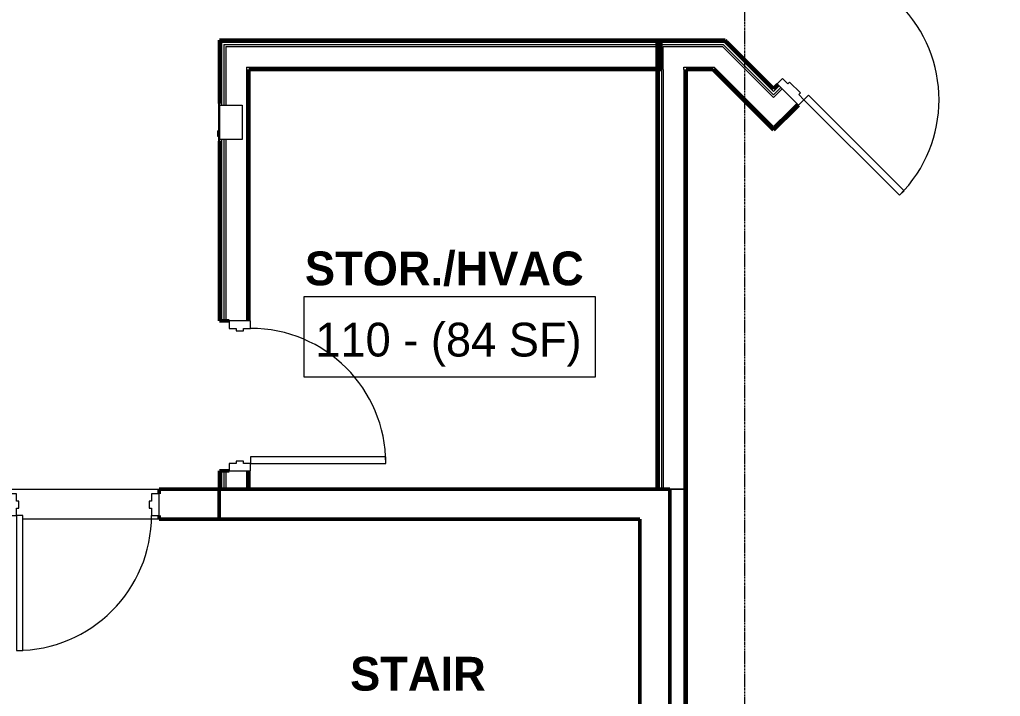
# Model space of a CAD drawing. Header units: inches. Extents: x -4235 to -464, y 9706 to 12463.
# Drawn here: x -2693.4 to -2432.3, y 10206.3 to 10386.7 of the extents above; entities that cross this region are included whole.
import ezdxf

# ---------------------------------------------------------------- set-up
doc = ezdxf.new("R2010")
doc.units = ezdxf.units.IN
doc.header["$MEASUREMENT"] = 0
doc.linetypes.add('Grid Line 1_2_', pattern=[0.875, 0.5, -0.125, 0.125, -0.125])
for name, color, linetype, lineweight in [('0-1', 7, 'Continuous', 5), ('0-3', 250, 'Continuous', 9), ('A-AREA-IDEN', 2, 'Continuous', 9), ('A-DOOR-1', 250, 'Continuous', 9), ('A-DOOR-2', 130, 'Continuous', 20), ('A-DOOR-FRAM-1', 130, 'Continuous', 20), ('A-WALL-2', 7, 'Continuous', 50), ('A-WALL-3', 50, 'Continuous', 13), ('A-WALL-4', 250, 'Continuous', 9), ('E-FIRE-1', 250, 'Continuous', 9), ('I-WALL-1', 7, 'Continuous', 50), ('S-GRID-1', 1, 'Grid Line 1_2_', 9)]:
    doc.layers.add(name, color=color, linetype=linetype, lineweight=lineweight)
doc.styles.add('Century Gothic', font='ufonts.com_century-gothic.ttf', dxfattribs={"height": 9})
doc.styles.add('Century Gothic_B', font='GOTHICB.TTF', dxfattribs={"height": 9})

# ---------------------------------------------------------------- blocks, each defined once
blk = doc.blocks.new('HOLLOW METAL - COMMON_3-0 x 7-0 - 20min-2191981-BACKGROUND - 1ST FLOOR')
at = {"layer": 'A-DOOR-1'}
blk.add_arc((18, 4.625), 36, 90, 180, dxfattribs=at)
at = {"layer": 'A-DOOR-2'}
for p, q in [((18, 40.625), (16.25, 40.625)), ((16.25, 40.625), (16.25, 4.625)), ((18, 4.625), (18, 40.625)), ((16.25, 4.625), (18, 4.625))]:
    blk.add_line(p, q, dxfattribs=at)
at = {"layer": 'A-DOOR-FRAM-1'}
for p, q in [((-18, 4.625), (-20, 4.625)), ((-20, 4.625), (-20, -1.125)), ((-18, 2.6875), (-18, 4.625)), ((-17.375, 2.6875), (-18, 2.6875)), ((-17.375, 0.8125), (-17.375, 2.6875)), ((18, 2.6875), (17.375, 2.6875)), ((17.375, 2.6875), (17.375, 0.8125)), ((18, 4.625), (18, 2.6875)), ((20, 4.625), (18, 4.625)), ((20, -1.125), (20, 4.625)), ((-18, -1.125), (-18, 0.8125)), ((-18, 0.8125), (-17.375, 0.8125)), ((17.375, 0.8125), (18, 0.8125)), ((18, 0.8125), (18, -1.125)), ((-20, -1.125), (-18, -1.125)), ((18, -1.125), (20, -1.125))]:
    blk.add_line(p, q, dxfattribs=at)
blk = doc.blocks.new('HOLLOW METAL - UNIT DOOR-2191978-BACKGROUND - 1ST FLOOR')
at = {"layer": 'A-DOOR-1'}
blk.add_arc((18, 4.125), 36, 90, 180, dxfattribs=at)
at = {"layer": 'A-DOOR-2'}
for p, q in [((18, 40.125), (16.25, 40.125)), ((16.25, 40.125), (16.25, 4.125)), ((18, 4.125), (18, 40.125)), ((16.25, 4.125), (18, 4.125))]:
    blk.add_line(p, q, dxfattribs=at)
at = {"layer": 'A-DOOR-FRAM-1'}
for p, q in [((-18, 4.125), (-20, 4.125)), ((-20, 4.125), (-20, -3.875)), ((-18, 2.1875), (-18, 4.125)), ((18, 4.125), (18, 2.1875)), ((20, 4.125), (18, 4.125)), ((20, -3.875), (20, 4.125)), ((-17.375, 2.1875), (-18, 2.1875)), ((-17.375, -1.9375), (-17.375, 2.1875)), ((18, 2.1875), (17.375, 2.1875)), ((17.375, 2.1875), (17.375, -1.9375)), ((-18, -3.875), (-18, -1.9375)), ((-18, -1.9375), (-17.375, -1.9375)), ((17.375, -1.9375), (18, -1.9375)), ((18, -1.9375), (18, -3.875)), ((-20, -3.875), (-18, -3.875)), ((18, -3.875), (20, -3.875))]:
    blk.add_line(p, q, dxfattribs=at)
blk = doc.blocks.new('104416 - Fire Extinguishers - Wall - Class A - Light - 2A-2205533-BACKGROUND - 1ST FLOOR')
at = {"layer": 'E-FIRE-1'}
for p, q in [((13.19, 4.13), (13.19, 3.87)), ((23.19, 4.13), (13.19, 4.13)), ((13.19, 4.13), (23.19, 4.13)), ((13.19, 4.13), (13.19, 3.87)), ((23.19, 3.87), (13.19, 3.87)), ((13.63, -2.12), (13.63, 3.87)), ((14.41, 4.13), (14.41, 4.38)), ((14.44, 4.38), (14.84, 4.38)), ((14.44, 4.13), (14.44, 4.38)), ((14.84, 4.38), (15.03, 4.38)), ((14.84, 4.13), (14.84, 4.38)), ((15.03, 4.38), (15.11, 4.38)), ((15.03, 4.13), (15.03, 4.38)), ((15.11, 4.38), (15.24, 4.38)), ((15.11, 4.13), (15.11, 4.38)), ((15.24, 4.38), (15.51, 4.38)), ((15.24, 4.13), (15.24, 4.38)), ((15.51, 4.38), (15.73, 4.38)), ((15.51, 4.13), (15.51, 4.38)), ((15.73, 4.38), (15.87, 4.38)), ((15.73, 4.13), (15.73, 4.38)), ((15.87, 4.38), (15.91, 4.38)), ((15.87, 4.13), (15.87, 4.38)), ((15.91, 4.13), (15.91, 4.38)), ((15.94, 4.13), (15.94, 4.38)), ((22.75, 3.87), (22.75, -2.12)), ((23.19, 3.87), (23.19, 4.13)), ((23.19, 3.87), (23.19, 4.13)), ((22.75, -2.12), (13.63, -2.12))]:
    blk.add_line(p, q, dxfattribs=at)
blk = doc.blocks.new('CTR - 1st Phase - Common Walls_rvt-1-BACKGROUND - 1ST FLOOR')
at = {"layer": 'A-WALL-2'}
for p, q in [((-2520.32, 10261.59), (-2520.32, 10017.09)), ((-2515.95, 10017.09), (-2515.95, 10261.59))]:
    blk.add_line(p, q, dxfattribs=at)
at = {"layer": 'A-WALL-3'}
for p, q in [((-2639.7, 10380.66), (-2639.7, 10363.85)), ((-2639.7, 10380.66), (-2639.07, 10380.66)), ((-2639.07, 10380.66), (-2632.45, 10380.66)), ((-2639.07, 10380.04), (-2639.07, 10363.85)), ((-2639.07, 10380.04), (-2638.57, 10380.04)), ((-2638.57, 10380.04), (-2632.45, 10380.04)), ((-2632.45, 10380.66), (-2522.7, 10380.66)), ((-2632.45, 10380.04), (-2522.7, 10380.04)), ((-2523.2, 10380.04), (-2523.2, 10380.66)), ((-2523.2, 10380.66), (-2505.83, 10380.66)), ((-2523.2, 10373.41), (-2523.2, 10380.04)), ((-2522.57, 10379.54), (-2522.57, 10380.04)), ((-2522.57, 10380.04), (-2506.09, 10380.04)), ((-2506.09, 10380.04), (-2505.59, 10379.54)), ((-2505.83, 10380.66), (-2505.2, 10380.04)), ((-2505.2, 10380.04), (-2498.58, 10373.41)), ((-2638.57, 10379.54), (-2638.57, 10363.85)), ((-2638.57, 10379.54), (-2633.07, 10379.54)), ((-2633.07, 10379.54), (-2632.45, 10379.54)), ((-2632.45, 10379.54), (-2522.7, 10379.54)), ((-2522.57, 10373.41), (-2522.57, 10379.54)), ((-2522.07, 10374.04), (-2522.07, 10379.54)), ((-2522.07, 10379.54), (-2506.29, 10379.54)), ((-2506.29, 10379.54), (-2500.79, 10374.04)), ((-2505.59, 10379.54), (-2499.46, 10373.41)), ((-2633.07, 10374.04), (-2633.07, 10306.41)), ((-2633.07, 10374.04), (-2632.45, 10374.04)), ((-2632.45, 10374.04), (-2522.7, 10374.04)), ((-2523.2, 10373.41), (-2523.2, 10261.59)), ((-2522.57, 10373.41), (-2522.57, 10261.59)), ((-2522.07, 10373.41), (-2522.07, 10374.04)), ((-2522.07, 10373.41), (-2522.07, 10261.59)), ((-2516.57, 10373.41), (-2516.57, 10374.04)), ((-2516.57, 10374.04), (-2508.57, 10374.04)), ((-2516.57, 10373.41), (-2516.57, 10261.59)), ((-2508.57, 10374.04), (-2507.95, 10373.41)), ((-2507.95, 10373.41), (-2492.69, 10358.16)), ((-2500.79, 10374.04), (-2500.17, 10373.41)), ((-2500.17, 10373.41), (-2492.69, 10365.94)), ((-2499.46, 10373.41), (-2492.69, 10366.65)), ((-2498.58, 10373.41), (-2492.69, 10367.53)), ((-2492.34, 10367.88), (-2492.69, 10367.53)), ((-2492.25, 10367.09), (-2492.69, 10366.65)), ((-2492.34, 10367.88), (-2491.19, 10369.03)), ((-2491.54, 10367.09), (-2492.34, 10366.29)), ((-2491.9, 10367.44), (-2492.25, 10367.09)), ((-2491.9, 10367.44), (-2490.75, 10368.59)), ((-2491.54, 10367.09), (-2490.39, 10368.24)), ((-2492.34, 10366.29), (-2492.69, 10365.94)), ((-2487.65, 10363.2), (-2486.5, 10364.35)), ((-2488.8, 10362.05), (-2492.69, 10358.16)), ((-2487.65, 10363.2), (-2488.8, 10362.05)), ((-2639.7, 10354.73), (-2639.7, 10306.41)), ((-2639.07, 10354.73), (-2639.07, 10306.41)), ((-2638.57, 10354.73), (-2638.57, 10306.41)), ((-2639.7, 10266.41), (-2639.7, 10261.59)), ((-2639.07, 10266.41), (-2639.07, 10261.59)), ((-2638.57, 10266.41), (-2638.57, 10261.59)), ((-2633.07, 10266.41), (-2633.07, 10261.59)), ((-2520.07, 10261.59), (-2520.32, 10261.59)), ((-2520.32, 10261.59), (-2520.07, 10261.59)), ((-2516.57, 10261.59), (-2520.07, 10261.59)), ((-2520.07, 10261.59), (-2520.07, 10017.09)), ((-2520.07, 10261.59), (-2516.57, 10261.59)), ((-2516.57, 10261.59), (-2516.57, 10017.09))]:
    blk.add_line(p, q, dxfattribs=at)
at = {"layer": 'I-WALL-1'}
for p, q in [((-2639.7, 10381.16), (-2640.2, 10381.16)), ((-2640.2, 10381.16), (-2640.2, 10364.29)), ((-2632.45, 10381.16), (-2639.7, 10381.16)), ((-2522.7, 10381.16), (-2632.45, 10381.16)), ((-2505.62, 10381.16), (-2523.7, 10381.16)), ((-2523.7, 10381.16), (-2523.7, 10380.66)), ((-2523.7, 10380.66), (-2523.7, 10373.41)), ((-2522.7, 10373.41), (-2522.7, 10381.16)), ((-2505.12, 10380.66), (-2505.62, 10381.16)), ((-2497.87, 10373.41), (-2505.12, 10380.66)), ((-2632.45, 10306.41), (-2632.45, 10373.41)), ((-2632.45, 10373.41), (-2522.7, 10373.41)), ((-2523.7, 10373.41), (-2523.7, 10261.59)), ((-2515.95, 10261.59), (-2515.95, 10373.41)), ((-2515.95, 10373.41), (-2508.83, 10373.41)), ((-2508.83, 10373.41), (-2492.69, 10357.28)), ((-2492.69, 10368.24), (-2497.87, 10373.41)), ((-2491.54, 10369.39), (-2492.69, 10368.24)), ((-2492.25, 10357.72), (-2487.21, 10362.76)), ((-2487.21, 10362.76), (-2486.06, 10363.91)), ((-2492.69, 10357.28), (-2492.25, 10357.72)), ((-2640.2, 10354.29), (-2640.2, 10306.41)), ((-2640.2, 10306.41), (-2637.7, 10306.41)), ((-2637.7, 10266.41), (-2640.2, 10266.41)), ((-2640.2, 10266.41), (-2640.2, 10261.59)), ((-2632.45, 10261.59), (-2632.45, 10266.41)), ((-2640.2, 10261.59), (-2632.45, 10261.59)), ((-2523.7, 10261.59), (-2520.32, 10261.59))]:
    blk.add_line(p, q, dxfattribs=at)
at = {"layer": '0-3'}
for name, p, rotation in [('HOLLOW METAL - UNIT DOOR-2191978-BACKGROUND - 1ST FLOOR', (-2474.84, 10380.96), 225.0000000000003), ('104416 - Fire Extinguishers - Wall - Class A - Light - 2A-2205533-BACKGROUND - 1ST FLOOR', (-2636.32, 10341.1), 89.99999999999953), ('HOLLOW METAL - COMMON_3-0 x 7-0 - 20min-2191981-BACKGROUND - 1ST FLOOR', (-2636.57, 10286.41), 269.9999999999995)]:
    blk.add_blockref(name, p, dxfattribs=dict(at, rotation=rotation))
blk = doc.blocks.new('HOLLOW METAL - STAIR DOOR 3-0 x 7-0-2453423-BACKGROUND - 1ST FLOOR')
at = {"layer": 'A-DOOR-1'}
blk.add_arc((18, 3.25), 36, 90, 180, dxfattribs=at)
at = {"layer": 'A-DOOR-2'}
for p, q in [((18, 39.25), (16.25, 39.25)), ((16.25, 39.25), (16.25, 3.25)), ((18, 3.25), (18, 39.25)), ((16.25, 3.25), (18, 3.25))]:
    blk.add_line(p, q, dxfattribs=at)
at = {"layer": 'A-DOOR-FRAM-1'}
for p, q in [((-18, 3.25), (-20, 3.25)), ((-20, 3.25), (-20, -2.5)), ((-18, 1.3125), (-18, 3.25)), ((18, 3.25), (18, 1.3125)), ((20, 3.25), (18, 3.25)), ((20, -2.5), (20, 3.25)), ((-17.375, 1.3125), (-18, 1.3125)), ((-17.375, -0.5625), (-17.375, 1.3125)), ((18, 1.3125), (17.375, 1.3125)), ((17.375, 1.3125), (17.375, -0.5625)), ((-20, -2.5), (-18, -2.5)), ((-18, -2.5), (-18, -0.5625)), ((-18, -0.5625), (-17.375, -0.5625)), ((17.375, -0.5625), (18, -0.5625)), ((18, -0.5625), (18, -2.5)), ((18, -2.5), (20, -2.5))]:
    blk.add_line(p, q, dxfattribs=at)
blk = doc.blocks.new('CTR - 1st Phase -Stairs _ Elevators_rvt-1-BACKGROUND - 1ST FLOOR')
at = {"layer": 'A-WALL-2'}
for p, q in [((-2640.32, 10261.59), (-2656.32, 10261.59)), ((-2656.32, 10261.59), (-2656.32, 10260.34)), ((-2520.32, 10261.59), (-2640.32, 10261.59)), ((-2640.32, 10261.59), (-2640.32, 10253.59)), ((-2640.32, 10253.59), (-2640.32, 10261.59)), ((-2520.32, 10253.59), (-2520.32, 10261.59)), ((-2656.32, 10254.59), (-2656.32, 10253.59)), ((-2656.32, 10253.59), (-2640.32, 10253.59)), ((-2640.32, 10253.59), (-2528.32, 10253.59)), ((-2528.32, 10253.59), (-2528.32, 10191.21)), ((-2520.32, 10021.59), (-2520.32, 10253.59))]:
    blk.add_line(p, q, dxfattribs=at)
at = {"layer": 'A-WALL-4'}
for p, q in [((-2696.32, 10261.59), (-2656.32, 10261.59)), ((-2656.32, 10253.59), (-2692.57, 10253.59))]:
    blk.add_line(p, q, dxfattribs=at)
at = {"layer": '0-3', "rotation": 180}
blk.add_blockref('HOLLOW METAL - STAIR DOOR 3-0 x 7-0-2453423-BACKGROUND - 1ST FLOOR', (-2676.32, 10257.84), dxfattribs=at)

msp = doc.modelspace()

# ---------------------------------------------------------------- linework, layer by layer
at = {"layer": 'A-AREA-IDEN', "flags": 128}
msp.add_lwpolyline([(-2617.72, 10312.91), (-2540.21, 10312.91), (-2540.21, 10291.41), (-2617.72, 10291.41)], close=True, dxfattribs=at)
at = {"layer": 'S-GRID-1'}
msp.add_line((-2500.32, 9836.18), (-2500.32, 12413.74), dxfattribs=at)

# ---------------------------------------------------------------- block references
at = {"layer": '0-1'}
for name in ['CTR - 1st Phase -Stairs _ Elevators_rvt-1-BACKGROUND - 1ST FLOOR', 'CTR - 1st Phase - Common Walls_rvt-1-BACKGROUND - 1ST FLOOR']:
    msp.add_blockref(name, (0, 0), dxfattribs=at)

# ---------------------------------------------------------------- texts
at = {"layer": 'A-AREA-IDEN', "char_height": 9, "attachment_point": 1}
for s, insert, width, style in [('STOR./HVAC', (-2617.48, 10324.88), 93.021, 'Century Gothic_B'), ('110 - (84 SF)', (-2614.72, 10305.91), 86.355, 'Century Gothic'), ('STAIR', (-2605.45, 10216.89), 39.39, 'Century Gothic_B')]:
    msp.add_mtext(s, dxfattribs=dict(at, insert=insert, width=width, style=style))

doc.saveas('drawing.dxf')
